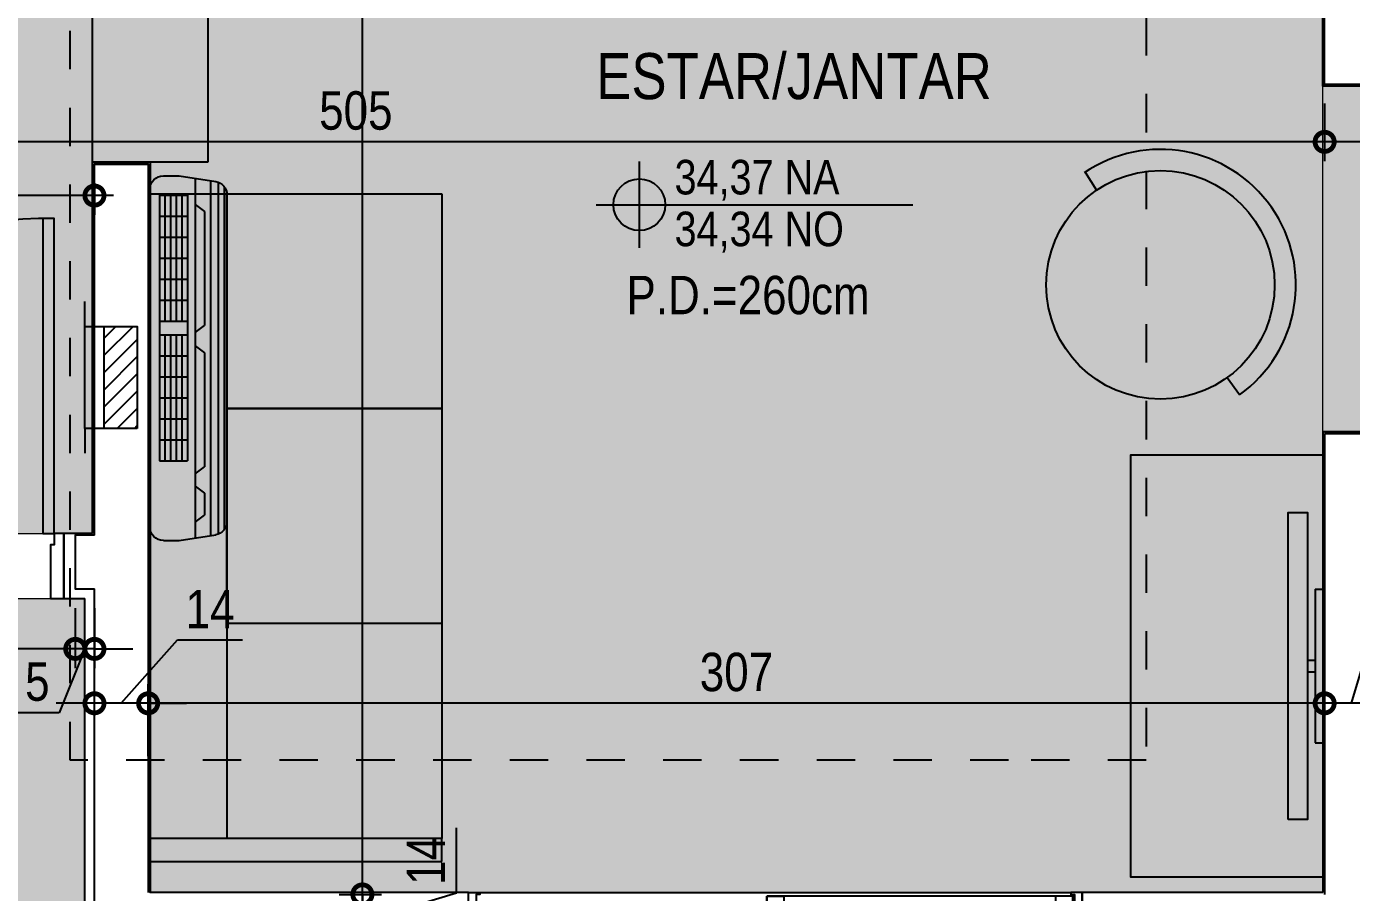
# Model space of a CAD drawing. Header units: metres. Extents: x -23 to 570, y -54 to 184.
# Drawn here: x 27.367 to 30.82, y -1.226 to 1.031 of the extents above; entities that cross this region are included whole.
import ezdxf
from ezdxf.enums import TextEntityAlignment as Align

# ---------------------------------------------------------------- set-up
doc = ezdxf.new("R2010")
doc.units = ezdxf.units.M
doc.header["$PDMODE"] = 35
doc.linetypes.add('DASHEDX2', pattern=[1.5, 1, -0.5])
doc.linetypes.add('PUC$0$DASHEDX2', pattern=[1.5, 1, -0.5])
for name, color, linetype in [('1', 232, 'DASHEDX2'), ('ARQ-DIM', 2, 'Continuous'), ('ARQ-SIM', 1, 'Continuous'), ('ARQ-TXT', 2, 'Continuous'), ('PUC$0$06-GGBSTELAP-TIPO-BLA$0$GG-TE0001', 1, 'Continuous'), ('PUC$0$06-GGBSTELAP-TIPO-BLA$0$GG-TE0003', 7, 'Continuous'), ('PUC$0$ARQ-ALV ACAB', 4, 'Continuous'), ('PUC$0$ARQ-ALV OSSO', 5, 'Continuous'), ('PUC$0$ARQ-AUX1 @ 1', 1, 'Continuous'), ('PUC$0$ARQ-CAX @ 1', 1, 'Continuous'), ('PUC$0$ARQ-ENCH', 1, 'Continuous'), ('PUC$0$ARQ-HID', 7, 'Continuous'), ('PUC$0$ARQ-MOB', 7, 'Continuous'), ('PUC$0$ARQ-MOB @ 1', 7, 'Continuous'), ('PUC$0$ARQ-PRJ', 7, 'PUC$0$DASHEDX2'), ('PUC$0$MAUROAMARELO', 162, 'Continuous')]:
    doc.layers.add(name, color=color, linetype=linetype)
doc.layers.add('PUC$0$ARQ-FORRO', color=9, linetype='Continuous', lineweight=5)
doc.styles.add('Adesa', font='ARIALN.TTF')
doc.dimstyles.new('ADESA 1-0050', dxfattribs={"dimtxt": 0.1, "dimasz": 0.1, "dimexe": 0.05, "dimexo": 0.05, "dimgap": 0.03, "dimtad": 1, "dimdec": 1, "dimlfac": 100, "dimzin": 12, "dimtxsty": 'Adesa', "dimblk": 'DOTSMALL', "dimcen": 1, "dimdle": 0.05, "dimclrd": 1, "dimclre": 1, "dimclrt": 256, "dimazin": 3, "dimtm": 1e-09, "dimtfac": 1, "dimtdec": 1, "dimtmove": 1, "dimatfit": 0, "dimldrblk": 'DOTSMALL', "dimfxl": 0.8, "dimtvp": 2, "dimtolj": 1, "dimtzin": 0, "dimarcsym": 0})

# ---------------------------------------------------------------- blocks, each defined once
blk = doc.blocks.new('_DotSmall')
at = {"color": 0, "linetype": 'ByBlock', "const_width": 0.5}
blk.add_lwpolyline([(-0.0625, 0, 1), (0.0625, 0, 1)], format="xyb", close=True, dxfattribs=at)
blk = doc.blocks.new('*D203')
at = {"layer": 'ARQ-DIM', "color": 1, "lineweight": -2, "transparency": 16777216}
for p, q in [((27.4937, -0.485), (27.4937, -0.6411)), ((27.5437, -0.485), (27.5437, -0.6411)), ((27.4937, -0.5911), (27.3937, -0.5911)), ((27.5187, -0.5911), (27.4521, -0.7578)), ((27.5437, -0.5911), (27.4937, -0.5911)), ((27.5437, -0.5911), (27.4937, -0.5911)), ((27.5437, -0.5911), (27.6437, -0.5911)), ((27.4521, -0.7578), (27.3378, -0.7578))]:
    blk.add_line(p, q, dxfattribs=at)
at = {"layer": 'Defpoints', "color": 0, "transparency": 16777216}
for p in [(27.4937, -0.435, 0), (27.5437, -0.435), (27.4937, -0.5911)]:
    blk.add_point(p, dxfattribs=at)
at = {"layer": 'ARQ-DIM', "color": 1, "lineweight": -2, "transparency": 16777216, "xscale": 0.1, "yscale": 0.1, "zscale": 0.1}
blk.add_blockref('_DotSmall', (27.4937, -0.5911), dxfattribs=at)
at = {"layer": 'ARQ-DIM', "color": 1, "lineweight": -2, "transparency": 16777216, "xscale": 0.1, "yscale": 0.1, "zscale": 0.1, "rotation": 180}
blk.add_blockref('_DotSmall', (27.5437, -0.5911), dxfattribs=at)
at = {"layer": 'ARQ-DIM', "transparency": 16777216, "insert": (27.3949, -0.6769), "char_height": 0.1, "attachment_point": 5, "style": 'Adesa'}
blk.add_mtext('\\A1;5', dxfattribs=at)
blk = doc.blocks.new('*D204')
at = {"layer": 'ARQ-DIM', "color": 1, "lineweight": -2, "transparency": 16777216}
for p, q in [((26.5637, -0.485), (26.5637, -0.6411)), ((27.4937, -0.485), (27.4937, -0.6411)), ((27.5437, -0.5911), (26.5137, -0.5911))]:
    blk.add_line(p, q, dxfattribs=at)
at = {"layer": 'Defpoints', "color": 0, "transparency": 16777216}
for p in [(26.5637, -0.435, 0), (27.4937, -0.435, 0), (26.5637, -0.5911)]:
    blk.add_point(p, dxfattribs=at)
at = {"layer": 'ARQ-DIM', "color": 1, "lineweight": -2, "transparency": 16777216, "xscale": 0.1, "yscale": 0.1, "zscale": 0.1, "rotation": 180}
blk.add_blockref('_DotSmall', (26.5637, -0.5911), dxfattribs=at)
at = {"layer": 'ARQ-DIM', "color": 1, "lineweight": -2, "transparency": 16777216, "xscale": 0.1, "yscale": 0.1, "zscale": 0.1}
blk.add_blockref('_DotSmall', (27.4937, -0.5911), dxfattribs=at)
at = {"layer": 'ARQ-DIM', "transparency": 16777216, "insert": (27.2302, -0.51), "char_height": 0.1, "attachment_point": 5, "style": 'Adesa'}
blk.add_mtext('\\A1;93', dxfattribs=at)
blk = doc.blocks.new('*D207')
at = {"layer": 'ARQ-DIM', "color": 1, "lineweight": -2, "transparency": 16777216}
for p, q in [((30.75, 0.8301), (30.75, 0.6802)), ((31.7415, 0.8301), (31.7415, 0.6802)), ((31.7915, 0.7302), (30.7, 0.7302))]:
    blk.add_line(p, q, dxfattribs=at)
at = {"layer": 'Defpoints', "color": 0, "transparency": 16777216}
for p in [(30.75, 0.8801, 0), (31.7415, 0.8801, 0), (30.75, 0.7302)]:
    blk.add_point(p, dxfattribs=at)
at = {"layer": 'ARQ-DIM', "color": 1, "lineweight": -2, "transparency": 16777216, "xscale": 0.1, "yscale": 0.1, "zscale": 0.1, "rotation": 180}
blk.add_blockref('_DotSmall', (30.75, 0.7302), dxfattribs=at)
at = {"layer": 'ARQ-DIM', "color": 1, "lineweight": -2, "transparency": 16777216, "xscale": 0.1, "yscale": 0.1, "zscale": 0.1}
blk.add_blockref('_DotSmall', (31.7415, 0.7302), dxfattribs=at)
at = {"layer": 'ARQ-DIM', "transparency": 16777216, "insert": (31.2458, 0.8113), "char_height": 0.1, "attachment_point": 5, "style": 'Adesa'}
blk.add_mtext('\\A1;99', dxfattribs=at)
blk = doc.blocks.new('*D224')
at = {"layer": 'ARQ-DIM', "color": 1, "lineweight": -2, "transparency": 16777216}
for p, q in [((30.82, -0.7328), (30.8636, -0.5876)), ((30.8636, -0.5876), (31.033, -0.5876)), ((30.75, -0.8706), (30.75, -0.6828)), ((30.89, -0.8706), (30.89, -0.6828)), ((30.75, -0.7328), (30.65, -0.7328)), ((30.89, -0.7328), (30.75, -0.7328)), ((30.89, -0.7328), (30.75, -0.7328)), ((30.89, -0.7328), (30.99, -0.7328))]:
    blk.add_line(p, q, dxfattribs=at)
at = {"layer": 'Defpoints', "color": 0, "transparency": 16777216}
for p in [(30.75, -0.7328), (30.75, -0.9206), (30.89, -0.9206, 0)]:
    blk.add_point(p, dxfattribs=at)
at = {"layer": 'ARQ-DIM', "color": 1, "lineweight": -2, "transparency": 16777216, "xscale": 0.1, "yscale": 0.1, "zscale": 0.1}
blk.add_blockref('_DotSmall', (30.75, -0.7328), dxfattribs=at)
at = {"layer": 'ARQ-DIM', "color": 1, "lineweight": -2, "transparency": 16777216, "xscale": 0.1, "yscale": 0.1, "zscale": 0.1, "rotation": 180}
blk.add_blockref('_DotSmall', (30.89, -0.7328), dxfattribs=at)
at = {"layer": 'ARQ-DIM', "transparency": 16777216, "insert": (30.9483, -0.5074), "char_height": 0.1, "attachment_point": 5, "style": 'Adesa'}
blk.add_mtext('\\A1;14', dxfattribs=at)
blk = doc.blocks.new('*D225')
at = {"layer": 'ARQ-DIM', "color": 1, "lineweight": -2, "transparency": 16777216}
for p, q in [((27.6837, -0.8706), (27.6837, -0.6828)), ((30.75, -0.8706), (30.75, -0.6828)), ((30.8, -0.7328), (27.6337, -0.7328))]:
    blk.add_line(p, q, dxfattribs=at)
at = {"layer": 'Defpoints', "color": 0, "transparency": 16777216}
for p in [(27.6837, -0.7328), (27.6837, -0.9206, 0), (30.75, -0.9206)]:
    blk.add_point(p, dxfattribs=at)
at = {"layer": 'ARQ-DIM', "color": 1, "lineweight": -2, "transparency": 16777216, "xscale": 0.1, "yscale": 0.1, "zscale": 0.1, "rotation": 180}
blk.add_blockref('_DotSmall', (27.6837, -0.7328), dxfattribs=at)
at = {"layer": 'ARQ-DIM', "color": 1, "lineweight": -2, "transparency": 16777216, "xscale": 0.1, "yscale": 0.1, "zscale": 0.1}
blk.add_blockref('_DotSmall', (30.75, -0.7328), dxfattribs=at)
at = {"layer": 'ARQ-DIM', "transparency": 16777216, "insert": (29.2169, -0.6518), "char_height": 0.1, "attachment_point": 5, "style": 'Adesa'}
blk.add_mtext('\\A1;307', dxfattribs=at)
blk = doc.blocks.new('*D226')
at = {"layer": 'ARQ-DIM', "color": 1, "lineweight": -2, "transparency": 16777216}
for p, q in [((27.6137, -0.7328), (27.7602, -0.5674)), ((27.7602, -0.5674), (27.9297, -0.5674)), ((27.5437, -0.8706), (27.5437, -0.6828)), ((27.6837, -0.8706), (27.6837, -0.6828)), ((27.5437, -0.7328), (27.4437, -0.7328)), ((27.6837, -0.7328), (27.5437, -0.7328)), ((27.6837, -0.7328), (27.5437, -0.7328)), ((27.6837, -0.7328), (27.7837, -0.7328))]:
    blk.add_line(p, q, dxfattribs=at)
at = {"layer": 'Defpoints', "color": 0, "transparency": 16777216}
for p in [(27.5437, -0.7328), (27.5437, -0.9206), (27.6837, -0.9206)]:
    blk.add_point(p, dxfattribs=at)
at = {"layer": 'ARQ-DIM', "color": 1, "lineweight": -2, "transparency": 16777216, "xscale": 0.1, "yscale": 0.1, "zscale": 0.1}
blk.add_blockref('_DotSmall', (27.5437, -0.7328), dxfattribs=at)
at = {"layer": 'ARQ-DIM', "color": 1, "lineweight": -2, "transparency": 16777216, "xscale": 0.1, "yscale": 0.1, "zscale": 0.1, "rotation": 180}
blk.add_blockref('_DotSmall', (27.6837, -0.7328), dxfattribs=at)
at = {"layer": 'ARQ-DIM', "transparency": 16777216, "insert": (27.8449, -0.4872), "char_height": 0.1, "attachment_point": 5, "style": 'Adesa'}
blk.add_mtext('\\A1;14', dxfattribs=at)
blk = doc.blocks.new('*D235')
at = {"layer": 'ARQ-DIM', "color": 1, "lineweight": -2, "transparency": 16777216}
for p, q in [((25.7, 0.6222), (25.7, 0.5402)), ((27.5437, 0.6223), (27.5437, 0.5402)), ((27.5937, 0.5902), (25.65, 0.5902))]:
    blk.add_line(p, q, dxfattribs=at)
at = {"layer": 'Defpoints', "color": 0, "transparency": 16777216}
for p in [(25.7, 0.6722, 0), (27.5437, 0.6723, 0), (25.7, 0.5902)]:
    blk.add_point(p, dxfattribs=at)
at = {"layer": 'ARQ-DIM', "color": 1, "lineweight": -2, "transparency": 16777216, "xscale": 0.1, "yscale": 0.1, "zscale": 0.1, "rotation": 180}
blk.add_blockref('_DotSmall', (25.7, 0.5902), dxfattribs=at)
at = {"layer": 'ARQ-DIM', "color": 1, "lineweight": -2, "transparency": 16777216, "xscale": 0.1, "yscale": 0.1, "zscale": 0.1}
blk.add_blockref('_DotSmall', (27.5437, 0.5902), dxfattribs=at)
at = {"layer": 'ARQ-DIM', "transparency": 16777216, "insert": (26.6219, 0.6712), "char_height": 0.1, "attachment_point": 5, "style": 'Adesa'}
blk.add_mtext('\\A1;184', dxfattribs=at)
blk = doc.blocks.new('*D304')
at = {"layer": 'ARQ-DIM', "color": 1, "lineweight": -2, "transparency": 16777216}
for p, q in [((28.242, -1.2808), (28.242, 3.6155)), ((28.1818, 3.5655), (28.292, 3.5655)), ((28.1818, -1.2308), (28.292, -1.2308))]:
    blk.add_line(p, q, dxfattribs=at)
at = {"layer": 'Defpoints', "color": 0, "transparency": 16777216}
for p in [(28.1318, 3.5655, 0), (28.242, 3.5655), (28.1318, -1.2308)]:
    blk.add_point(p, dxfattribs=at)
at = {"layer": 'ARQ-DIM', "color": 1, "lineweight": -2, "transparency": 16777216, "xscale": 0.1, "yscale": 0.1, "zscale": 0.1}
for p, rotation in [((28.242, 3.5655), 90), ((28.242, -1.2308), 270)]:
    blk.add_blockref('_DotSmall', p, dxfattribs=dict(at, rotation=rotation))
at = {"layer": 'ARQ-DIM', "transparency": 16777216, "insert": (28.161, 1.1674), "char_height": 0.1, "attachment_point": 5, "rotation": 90, "style": 'Adesa'}
blk.add_mtext('\\A1;480', dxfattribs=at)
blk = doc.blocks.new('*D305')
at = {"layer": 'ARQ-DIM', "color": 1, "lineweight": -2, "transparency": 16777216}
for p, q in [((28.4877, -1.2271), (28.4877, -1.0576)), ((28.242, -1.2308), (28.242, -1.1308)), ((28.1818, -1.2308), (28.292, -1.2308)), ((28.242, -1.3008), (28.4877, -1.2271)), ((28.242, -1.2308), (28.242, -1.3708)), ((28.242, -1.2308), (28.242, -1.3708)), ((28.1818, -1.3708), (28.292, -1.3708)), ((28.242, -1.3708), (28.242, -1.4708))]:
    blk.add_line(p, q, dxfattribs=at)
at = {"layer": 'Defpoints', "color": 0, "transparency": 16777216}
for p in [(28.1318, -1.2308, 0), (28.1318, -1.3708, 0), (28.242, -1.3708)]:
    blk.add_point(p, dxfattribs=at)
at = {"layer": 'ARQ-DIM', "color": 1, "lineweight": -2, "transparency": 16777216, "xscale": 0.1, "yscale": 0.1, "zscale": 0.1}
for p, rotation in [((28.242, -1.2308), 270), ((28.242, -1.3708), 90)]:
    blk.add_blockref('_DotSmall', p, dxfattribs=dict(at, rotation=rotation))
at = {"layer": 'ARQ-DIM', "transparency": 16777216, "insert": (28.4074, -1.1423), "char_height": 0.1, "attachment_point": 5, "rotation": 90, "style": 'Adesa'}
blk.add_mtext('\\A1;14', dxfattribs=at)
blk = doc.blocks.new('*D760')
at = {"layer": 'ARQ-DIM', "color": 1, "lineweight": -2, "transparency": 16777216}
for p, q in [((25.7, 0.8301), (25.7, 0.6802)), ((30.75, 0.8301), (30.75, 0.6802)), ((30.8, 0.7302), (25.65, 0.7302))]:
    blk.add_line(p, q, dxfattribs=at)
at = {"layer": 'Defpoints', "color": 0, "transparency": 16777216}
for p in [(25.7, 0.8801, 0), (30.75, 0.8801, 0), (25.7, 0.7302)]:
    blk.add_point(p, dxfattribs=at)
at = {"layer": 'ARQ-DIM', "color": 1, "lineweight": -2, "transparency": 16777216, "xscale": 0.1, "yscale": 0.1, "zscale": 0.1, "rotation": 180}
blk.add_blockref('_DotSmall', (25.7, 0.7302), dxfattribs=at)
at = {"layer": 'ARQ-DIM', "color": 1, "lineweight": -2, "transparency": 16777216, "xscale": 0.1, "yscale": 0.1, "zscale": 0.1}
blk.add_blockref('_DotSmall', (30.75, 0.7302), dxfattribs=at)
at = {"layer": 'ARQ-DIM', "transparency": 16777216, "insert": (28.225, 0.8113), "char_height": 0.1, "attachment_point": 5, "style": 'Adesa'}
blk.add_mtext('\\A1;505', dxfattribs=at)
blk = doc.blocks.new('NipAcOs')
at = {"layer": 'ARQ-SIM'}
h = blk.add_hatch(color=256, dxfattribs=at)
h.dxf.hatch_style = 1
h.paths.add_polyline_path([(0, 0.15, 0.414214), (-0.15, 0), (0, 0)])
h.paths.add_polyline_path([(0.15, 0), (0, 0), (0, -0.15, 0.414214)])
for p, q in [((0, -0.25), (0, 0.25)), ((-0.25, 0), (0.15, 0)), ((0.15, 0), (1.5834, 0))]:
    blk.add_line(p, q, dxfattribs=at)
blk.add_circle((0, 0), 0.15, dxfattribs=at)
at = {"style": 'Adesa'}
for p in [(0.204, 0.06), (0.204, -0.24)]:
    blk.add_attdef('000,00', p, '', height=0.2, dxfattribs=at)
blk = doc.blocks.new('*U2414')
for points in [[(0, 0), (0, 0.8204), (-0.03, 0.8204), (-0.03, 0)], [(0.025, 0), (0, 0), (0, -0.03), (-0.01, -0.03), (-0.01, -0.17), (0.025, -0.17), (0.025, 0)], [(-0.845, 0), (-0.82, 0), (-0.82, -0.03), (-0.81, -0.03), (-0.81, -0.17), (-0.845, -0.17), (-0.845, 0)]]:
    blk.add_lwpolyline(points, close=True)
at = {"layer": 'PUC$0$ARQ-PRJ'}
blk.add_arc((-0.0237, 0.0242), 0.7967, 88.2987, 181.7401, dxfattribs=at)
blk = doc.blocks.new('*U2431')
at = {"color": 0, "linetype": 'ByBlock', "ltscale": 0.5}
for points in [[(0.02, -0.045), (0.03, -0.045), (0.03, -0.05), (0.02, -0.05), (0.02, -0.09), (0.03, -0.09), (0.03, -0.095), (0.02, -0.095), (0.02, -0.09), (0.03, -0.09), (0.03, -0.095), (0, -0.095), (0, 0), (0.03, 0), (0.03, -0.005), (0.02, -0.005), (0.02, -0.045)], [(1.58, -0.045), (1.57, -0.045), (1.57, -0.05), (1.58, -0.05), (1.58, -0.09), (1.57, -0.09), (1.57, -0.095), (1.58, -0.095), (1.58, -0.09), (1.57, -0.09), (1.57, -0.095), (1.6, -0.095), (1.6, 0), (1.57, 0), (1.57, -0.005), (1.58, -0.005), (1.58, -0.045)], [(0.025, -0.01), (0.07, -0.01), (0.07, -0.04), (0.025, -0.04)], [(0.8225, -0.01), (0.7775, -0.01), (0.7775, -0.04), (0.8225, -0.04)], [(0.7775, -0.055), (0.8225, -0.055), (0.8225, -0.085), (0.7775, -0.085)], [(1.575, -0.055), (1.53, -0.055), (1.53, -0.085), (1.575, -0.085)]]:
    blk.add_lwpolyline(points, close=True, dxfattribs=at)
at = {"color": 8, "linetype": 'ByBlock', "ltscale": 0.5}
for points in [[(1.57, 0), (0.03, 0)], [(0.8225, -0.025), (1.58, -0.025)], [(0.7775, -0.07), (0.02, -0.07)], [(1.57, -0.095), (0.03, -0.095)]]:
    blk.add_lwpolyline(points, dxfattribs=at)
at = {"color": 7, "linetype": 'ByBlock', "ltscale": 0.5}
for points in [[(0.8225, -0.01), (0.8225, -0.04), (0.025, -0.04), (0.025, -0.01)], [(0.7775, -0.055), (0.7775, -0.085), (1.575, -0.085), (1.575, -0.055)]]:
    blk.add_lwpolyline(points, close=True, dxfattribs=at)
for points in [[(0.07, -0.025), (0.7775, -0.025)], [(0.8225, -0.07), (1.53, -0.07)]]:
    blk.add_lwpolyline(points, dxfattribs=at)
blk = doc.blocks.new('PUC$0$planta tipo 5 puc')
at = {"layer": 'PUC$0$ARQ-ALV ACAB', "elevation": 0}
for points in [[(-30.6367, 1.795), (-30.6367, 0.1856), (-29.3883, 0.1856), (-29.3883, 0.2256), (-29.2283, 0.2256), (-29.2283, 0.1756), (-27.8251, 0.1756), (-27.8251, -0.0548), (-27.9751, -0.0548), (-27.9751, 0.0256), (-30.7967, 0.0256)], [(-34.0229, 1.3958), (-34.0229, 0.46)], [(-34.0229, 1.3958), (-33.0234, 1.3958), (-33.0234, 1.2258), (-33.8529, 1.2258), (-33.8529, 1.2258)], [(-30.7967, 1.2258), (-31.4234, 1.2258), (-31.4234, 1.3958)], [(-34.0029, 0.29), (-34.0029, -0.6772), (-33.8529, -0.6772), (-33.8529, 1.2258)], [(-30.7967, 0.0256), (-30.7967, 1.2258)], [(-34.0029, 0.29), (-34.0263, 0.29), (-34.0263, 0.29), (-34.0263, 0.29), (-34.0779, 0.29), (-34.0779, 0.46), (-34.0229, 0.46)], [(-30.6367, -2.69), (-30.6367, -1.035), (-29.7951, -1.035), (-29.7951, -0.875), (-30.7967, -0.875), (-30.7967, -2.7)]]:
    blk.add_lwpolyline(points, dxfattribs=at)
at = {"layer": 'PUC$0$ARQ-ALV OSSO', "elevation": 0}
for points in [[(-33.9979, 1.3708), (-33.9979, 0.435)], [(-33.9979, 0.295), (-33.9979, -0.6722), (-33.8579, -0.6722), (-33.8579, 1.2258)], [(-30.7917, 0.0306), (-30.7917, 1.2308)], [(-30.6517, 1.0856), (-30.6517, 0.1706), (-29.3733, 0.1706), (-29.3733, 0.2206), (-29.2333, 0.2206), (-29.2333, 0.1706), (-27.8301, 0.1706), (-27.8301, -0.0498), (-27.9701, -0.0498), (-27.9701, 0.0306), (-30.7917, 0.0306)], [(-33.9979, 0.295), (-34.0263, 0.295), (-34.0479, 0.295), (-34.0479, 0.435), (-33.9979, 0.435)], [(-30.6517, -2.705), (-30.6517, -1.02), (-29.8001, -1.02), (-29.8001, -0.88), (-30.7917, -0.88), (-30.7917, -2.705)]]:
    blk.add_lwpolyline(points, dxfattribs=at)
at = {"layer": 'PUC$0$ARQ-AUX1 @ 1', "rotation": 180}
blk.add_blockref('*U2431', (-31.4234, 1.2258, 0), dxfattribs=at)
at = {"layer": 'PUC$0$ARQ-CAX @ 1', "xscale": -1, "rotation": 180}
blk.add_blockref('*U2414', (-34.1029, 0.29, 0), dxfattribs=at)
blk = doc.blocks.new('PUC$0$ARQ-LAY-SOF')
at = {"layer": 'PUC$0$ARQ-MOB'}
for points in [[(0.2, 1.74), (0.2, 0.06), (0, 0.06), (0, 1.74)], [(0.76, 1.74), (0.76, 0.06), (0, 0.06), (0, 1.74)], [(0.76, 1.74), (0.76, 1.18), (0.2, 1.18), (0.2, 1.74)], [(0.76, 1.18), (0.76, 0.62), (0.2, 0.62), (0.2, 1.18)], [(0.76, 0), (0.76, 0.06), (0, 0.06), (0, 0)]]:
    blk.add_lwpolyline(points, close=True, dxfattribs=at)
blk = doc.blocks.new('PUC$0$ARQ_LAY_CAD_RED')
at = {"layer": 'PUC$0$ARQ-MOB'}
for p, q in [((-0.0123, 0.3527), (-0.0104, 0.2975)), ((0, -0.353), (0.0019, -0.2977))]:
    blk.add_line(p, q, dxfattribs=at)
blk.add_circle((0, 0), 0.2977, dxfattribs=at)
blk.add_arc((0, 0), 0.353, 91.9974, 270.5825, dxfattribs=at)
blk = doc.blocks.new('*U2466')
for p, q in [((-0.2, -0.02), (-0.2, 0)), ((0.2, -0.02), (0.2, 0)), ((-0.015, -0.04), (-0.015, -0.02)), ((0.015, -0.04), (0.015, -0.02))]:
    blk.add_line(p, q)
for points in [[(0.2, 0), (-0.2, 0)], [(0.2, -0.02), (-0.2, -0.02)]]:
    blk.add_lwpolyline(points)
blk.add_lwpolyline([(-0.4, -0.09), (0.4, -0.09), (0.4, -0.04), (-0.4, -0.04)], close=True)
blk = doc.blocks.new('PUC$0$layout puc 5')
at = {"layer": 'PUC$0$ARQ-MOB', "elevation": 0}
for points in [[(-8.5262, 3.2624), (-8.8262, 3.2624), (-8.8262, 4.1124), (-8.5262, 4.1124)], [(-5.62, 1.3994), (-6.12, 1.3994), (-6.12, 2.4994), (-5.62, 2.4994)]]:
    blk.add_lwpolyline(points, close=True, dxfattribs=at)
at = {"layer": 'PUC$0$ARQ-MOB', "color": 7, "rotation": 213.6900675259782}
blk.add_blockref('PUC$0$ARQ_LAY_CAD_RED', (-6.043, 2.9426, 0), dxfattribs=at)
at = {"layer": 'PUC$0$ARQ-MOB'}
blk.add_blockref('PUC$0$ARQ-LAY-SOF', (-8.6762, 1.4403, 0), dxfattribs=at)
at = {"layer": 'PUC$0$ARQ-MOB @ 1', "xscale": -1, "rotation": 270}
blk.add_blockref('*U2466', (-5.62, 1.9494, 0), dxfattribs=at)
blk = doc.blocks.new('PUC$0$06-GGBSTELAP-TIPO-BLA$0$GG-CP-10-50')
at = {"layer": 'PUC$0$06-GGBSTELAP-TIPO-BLA$0$GG-TE0001'}
h = blk.add_hatch(dxfattribs=at)
h.set_pattern_fill('ANSI31', color=256, scale=0.01, angle=90, style=0)
h.set_pattern_definition([(135, (-15411.20236, 5775.561818), (-0.0224506403, -0.0224506403), [])])
h.paths.add_polyline_path([(0.133, -0.0862), (0.133, 0), (-0.133, 0), (-0.133, -0.0862)])
at = {"layer": 'PUC$0$06-GGBSTELAP-TIPO-BLA$0$GG-TE0003'}
for p, q in [((-0.133, 0.0502), (-0.1977, 0.0502)), ((0.133, 0.0502), (0.1977, 0.0502)), ((-0.133, 0), (0.133, 0))]:
    blk.add_line(p, q, dxfattribs=at)
blk.add_lwpolyline([(-0.133, -0.0862), (-0.133, 0.0502), (0.133, 0.0502), (0.133, -0.0862)], close=True, dxfattribs=at)
blk = doc.blocks.new('PUC$0$06-GGBSTELAP-TIPO-BLA$0$PONTOS AP3')
at = {"layer": 'PUC$0$06-GGBSTELAP-TIPO-BLA$0$GG-TE0003', "rotation": 180}
blk.add_blockref('PUC$0$06-GGBSTELAP-TIPO-BLA$0$GG-CP-10-50', (25.3624, 3.113, 0), dxfattribs=at)
blk = doc.blocks.new('PUC$0$pl forro 5')
at = {"layer": 'PUC$0$ARQ-FORRO'}
h = blk.add_hatch(color=256, dxfattribs=at)
h.dxf.hatch_style = 1
h.paths.add_polyline_path([(1.9738, -0.9358), (5.03, -0.9358), (5.03, 3.85), (0.8912, 3.85), (0.8912, 2.595), (0, 2.595), (0, 0), (1.8238, 0), (1.8238, 0.9672), (1.9738, 0.9672)])
h = blk.add_hatch(color=256, dxfattribs=at)
h.dxf.hatch_style = 1
h.paths.add_polyline_path([(5.03, 1.165), (7.8516, 1.165), (7.8516, 0.2644), (5.03, 0.2644)])
h = blk.add_hatch(color=256, dxfattribs=at)
h.dxf.hatch_style = 1
h.paths.add_polyline_path([(0.7003, -0.4858), (0.7003, -0.17), (1.8037, -0.17), (1.8037, -2.0101), (0.9539, -2.0101), (0.9539, -2.5443), (0.01, -2.5443), (0.01, -0.4858)])
h.paths.add_polyline_path([(4.0251, -2.0101), (1.8037, -2.0101), (1.8037, -1.1058), (4.0251, -1.1058)])
h.paths.add_polyline_path([(4.3903, -2.0147), (4.5701, -2.0147), (4.5701, -1.1058), (4.3903, -1.1058)])
h.paths.add_polyline_path([(0.0609, -1.344), (0.3109, -1.344), (0.3109, -1.644), (0.0609, -1.644)], flags=16)
at = {"layer": 'PUC$0$ARQ-FORRO', "elevation": 0}
for points in [[(1.9738, -0.9358), (5.03, -0.9358), (5.03, 3.85), (0.8912, 3.85), (0.8912, 2.595), (0, 2.595), (0, 0), (1.8238, 0), (1.8238, 0.9672), (1.9738, 0.9672)], [(5.03, 1.165), (7.8516, 1.165), (7.8516, 0.2644), (5.03, 0.2644)], [(0.7003, -0.4858), (0.7003, -0.17), (1.8037, -0.17), (1.8037, -2.0101), (0.9539, -2.0101), (0.9539, -2.5443), (0.01, -2.5443), (0.01, -0.4858)]]:
    blk.add_lwpolyline(points, close=True, dxfattribs=at)
blk = doc.blocks.new('PUC$0$Q2')
at = {"layer": 'PUC$0$MAUROAMARELO'}
for p, q in [((244.1601, -387.1183), (243.2432, -387.1183)), ((244.1482, -387.1027), (243.2551, -387.1027)), ((244.127, -387.0957), (243.2763, -387.0957)), ((243.2266, -387.22), (243.2413, -387.125)), ((244.1641, -387.1387), (243.239, -387.1387)), ((243.274, -387.1785), (243.2923, -387.1547)), ((243.3497, -387.1547), (243.2923, -387.1547)), ((243.368, -387.1785), (243.3497, -387.1547)), ((243.4003, -387.1785), (243.4186, -387.1547)), ((243.7159, -387.1547), (243.4186, -387.1547)), ((243.7342, -387.1785), (243.7159, -387.1547)), ((243.7684, -387.1785), (243.7867, -387.1547)), ((244.0841, -387.1547), (243.7867, -387.1547)), ((244.1024, -387.1785), (244.0841, -387.1547)), ((244.1766, -387.22), (244.162, -387.125)), ((244.1703, -387.1785), (243.2323, -387.1785)), ((243.2266, -387.2614), (243.2266, -387.22)), ((243.798, -387.1987), (243.4341, -387.1987)), ((243.4341, -387.2718), (243.4341, -387.1987)), ((243.5968, -387.2135), (243.4341, -387.2135)), ((243.4888, -387.2718), (243.4888, -387.1987)), ((243.5435, -387.2718), (243.5435, -387.1987)), ((243.6599, -387.2135), (243.5968, -387.2135)), ((243.5983, -387.2718), (243.5983, -387.1987)), ((243.653, -387.2718), (243.653, -387.1987)), ((243.723, -387.2135), (243.6599, -387.2135)), ((243.7077, -387.2718), (243.7077, -387.1987)), ((243.7624, -387.2135), (243.723, -387.2135)), ((243.7624, -387.2718), (243.7624, -387.1987)), ((243.798, -387.2718), (243.798, -387.1987)), ((244.1264, -387.1987), (243.798, -387.1987)), ((243.906, -387.2135), (243.798, -387.2135)), ((243.8527, -387.2718), (243.8527, -387.1987)), ((243.9691, -387.2135), (243.906, -387.2135)), ((243.9074, -387.2718), (243.9074, -387.1987)), ((243.9622, -387.2718), (243.9622, -387.1987)), ((244.0322, -387.2135), (243.9691, -387.2135)), ((244.0169, -387.2718), (244.0169, -387.1987)), ((244.1264, -387.2135), (244.0322, -387.2135)), ((244.0716, -387.2718), (244.0716, -387.1987)), ((244.1264, -387.2718), (244.1264, -387.1987)), ((244.1766, -387.2614), (244.1766, -387.22)), ((243.5968, -387.2283), (243.4341, -387.2283)), ((243.5968, -387.2431), (243.4341, -387.2431)), ((243.5968, -387.2578), (243.4341, -387.2578)), ((243.6599, -387.2283), (243.5968, -387.2283)), ((243.6599, -387.2431), (243.5968, -387.2431)), ((243.6599, -387.2578), (243.5968, -387.2578)), ((243.723, -387.2283), (243.6599, -387.2283)), ((243.723, -387.2431), (243.6599, -387.2431)), ((243.723, -387.2578), (243.6599, -387.2578)), ((243.7624, -387.2283), (243.723, -387.2283)), ((243.7624, -387.2431), (243.723, -387.2431)), ((243.7624, -387.2578), (243.723, -387.2578)), ((243.906, -387.2283), (243.798, -387.2283)), ((243.906, -387.2431), (243.798, -387.2431)), ((243.906, -387.2578), (243.798, -387.2578)), ((243.9691, -387.2283), (243.906, -387.2283)), ((243.9691, -387.2431), (243.906, -387.2431)), ((243.9691, -387.2578), (243.906, -387.2578)), ((244.0322, -387.2283), (243.9691, -387.2283)), ((244.0322, -387.2431), (243.9691, -387.2431)), ((244.0322, -387.2578), (243.9691, -387.2578)), ((244.1264, -387.2283), (244.0322, -387.2283)), ((244.1264, -387.2431), (244.0322, -387.2431)), ((244.1264, -387.2578), (244.0322, -387.2578)), ((244.1411, -387.2969), (243.2621, -387.2969)), ((243.798, -387.2718), (243.4341, -387.2718)), ((244.1264, -387.2718), (243.798, -387.2718))]:
    blk.add_line(p, q, dxfattribs=at)
for centre, start, end in [((243.2763, -387.1312), 90, 170), ((244.127, -387.1312), 10, 90), ((243.2621, -387.2614), 180, 270), ((244.1411, -387.2614), 270, 0)]:
    blk.add_arc(centre, 0.0355, start, end, dxfattribs=at)
blk = doc.blocks.new('PUC$0$A$C4d0191d3')
at = {"layer": 'PUC$0$MAUROAMARELO', "xscale": -1, "rotation": 270}
blk.add_blockref('PUC$0$Q2', (389.2598, -240.7009), dxfattribs=at)
blk = doc.blocks.new('PUC')
at = {"rotation": 270}
blk.add_blockref('PUC$0$06-GGBSTELAP-TIPO-BLA$0$PONTOS AP3', (24.4562, 25.4788, 0), dxfattribs=at)
at = {"layer": 'PUC$0$ARQ-ENCH'}
blk.add_blockref('PUC$0$A$C4d0191d3', (25.725, -2.8342, 0), dxfattribs=at)
at = {"layer": 'PUC$0$ARQ-FORRO'}
blk.add_blockref('PUC$0$pl forro 5', (25.715, -0.2899, 0), dxfattribs=at)
at = {"layer": 'PUC$0$ARQ-HID', "xscale": -1, "rotation": 180}
blk.add_blockref('PUC$0$planta tipo 5 puc', (61.5417, 0.0001, 0), dxfattribs=at)
at = {"layer": 'PUC$0$ARQ-MOB', "color": 6}
blk.add_blockref('PUC$0$layout puc 5', (36.365, -2.5851, 0), dxfattribs=at)
blk = doc.blocks.new('est-lo-07-6sb-r00')
at = {"layer": '1'}
for p, q in [((3028.508629, 285.500177), (3028.508629, -88.075275)), ((2748.007338, -88.075275), (2748.007338, 188.4241)), ((2748.007338, -88.075275), (2748.007338, -84.572559)), ((2992.618591, -88.075275), (2748.007338, -88.075275)), ((3028.508629, -88.075275), (2992.618591, -88.075275))]:
    blk.add_line(p, q, dxfattribs=at)

msp = doc.modelspace()

# ---------------------------------------------------------------- block references
msp.add_blockref('PUC', (0, 0))
at = {"linetype": 'Continuous', "xscale": 0.01, "yscale": 0.01, "zscale": 0.01}
msp.add_blockref('est-lo-07-6sb-r00', (0, 0), dxfattribs=at)
at = {"layer": 'ARQ-SIM'}
ref = msp.add_blockref('NipAcOs', (28.9639, 0.5663, 0), dxfattribs=dict(at, xscale=0.45, yscale=0.45, zscale=0.45))
ref.add_attrib('000,00', '34,34 NO', (29.0557, 0.4583, 0), dxfattribs={"layer": '0', "color": 2, "height": 0.09, "style": 'Adesa'})
ref.add_attrib('000,00', '34,37 NA', (29.0557, 0.5933, 0), dxfattribs={"layer": '0', "color": 2, "height": 0.09, "style": 'Adesa'})

# ---------------------------------------------------------------- texts
at = {"layer": 'ARQ-TXT', "style": 'Adesa'}
for s, height, p in [('ESTAR/JANTAR', 0.12, (29.367, 0.9038, 0)), ('P.D.=260cm', 0.1, (29.2472, 0.3311, 0))]:
    msp.add_text(s, height=height, dxfattribs=at).set_placement(p, align=Align.MIDDLE)

# ---------------------------------------------------------------- dimensions: what is measured, and where the dimension line sits
at = {"layer": 'ARQ-DIM'}
for base, p1, p2, angle, picture, middle in [((28.242, 3.5655), (28.1318, -1.2308), (28.1318, 3.5655, 0), 270, '*D304', (28.161, 1.1674)), ((30.75, 0.7302), (31.7415, 0.8801, 0), (30.75, 0.8801, 0), 180, '*D207', (31.2458, 0.8113)), ((25.7, 0.5902), (27.5437, 0.6723, 0), (25.7, 0.6722, 0), 180, '*D235', (26.6219, 0.6712)), ((27.6837, -0.7328, 0), (30.75, -0.9206, 0), (27.6837, -0.9206, 0), 180, '*D225', (29.2169, -0.6518, 0))]:
    dim = msp.add_linear_dim(base=base, p1=p1, p2=p2, angle=angle, dimstyle='ADESA 1-0050', override={"dimdec": 0}, dxfattribs=at)
    dim.commit()
    dim.dimension.update_dxf_attribs({"geometry": picture, "text_midpoint": middle})
dim = msp.add_linear_dim(base=(25.7, 0.7302), p1=(30.75, 0.8801, 0), p2=(25.7, 0.8801, 0), dimstyle='ADESA 1-0050', dxfattribs=at)
dim.commit()
dim.dimension.update_dxf_attribs({"geometry": '*D760', "text_midpoint": (28.225, 0.8113)})
for base, p1, p2, picture, middle in [((26.5637, -0.5911, 0), (27.4937, -0.435, 0), (26.5637, -0.435, 0), '*D204', (27.2302, -0.5911, 0)), ((27.4937, -0.5911, 0), (27.5437, -0.435, 0), (27.4937, -0.435, 0), '*D203', (27.4221, -0.7578, 0)), ((27.5437, -0.7328, 0), (27.6837, -0.9206, 0), (27.5437, -0.9206, 0), '*D226', (27.7902, -0.5674, 0))]:
    dim = msp.add_linear_dim(base=base, p1=p1, p2=p2, angle=180, dimstyle='ADESA 1-0050', dxfattribs=at)
    dim.commit()
    dim.dimension.update_dxf_attribs({"geometry": picture, "text_midpoint": middle, "dimtype": 160})
for base, p1, p2, angle, picture, middle in [((30.75, -0.7328, 0), (30.89, -0.9206, 0), (30.75, -0.9206, 0), 180, '*D224', (30.8936, -0.5074, 0)), ((28.242, -1.3708, 0), (28.1318, -1.2308), (28.1318, -1.3708), 270, '*D305', (28.4074, -1.1971, 0))]:
    dim = msp.add_linear_dim(base=base, p1=p1, p2=p2, angle=angle, dimstyle='ADESA 1-0050', dxfattribs=at)
    dim.commit()
    dim.dimension.update_dxf_attribs({"geometry": picture, "text_midpoint": middle})

doc.saveas('drawing.dxf')
